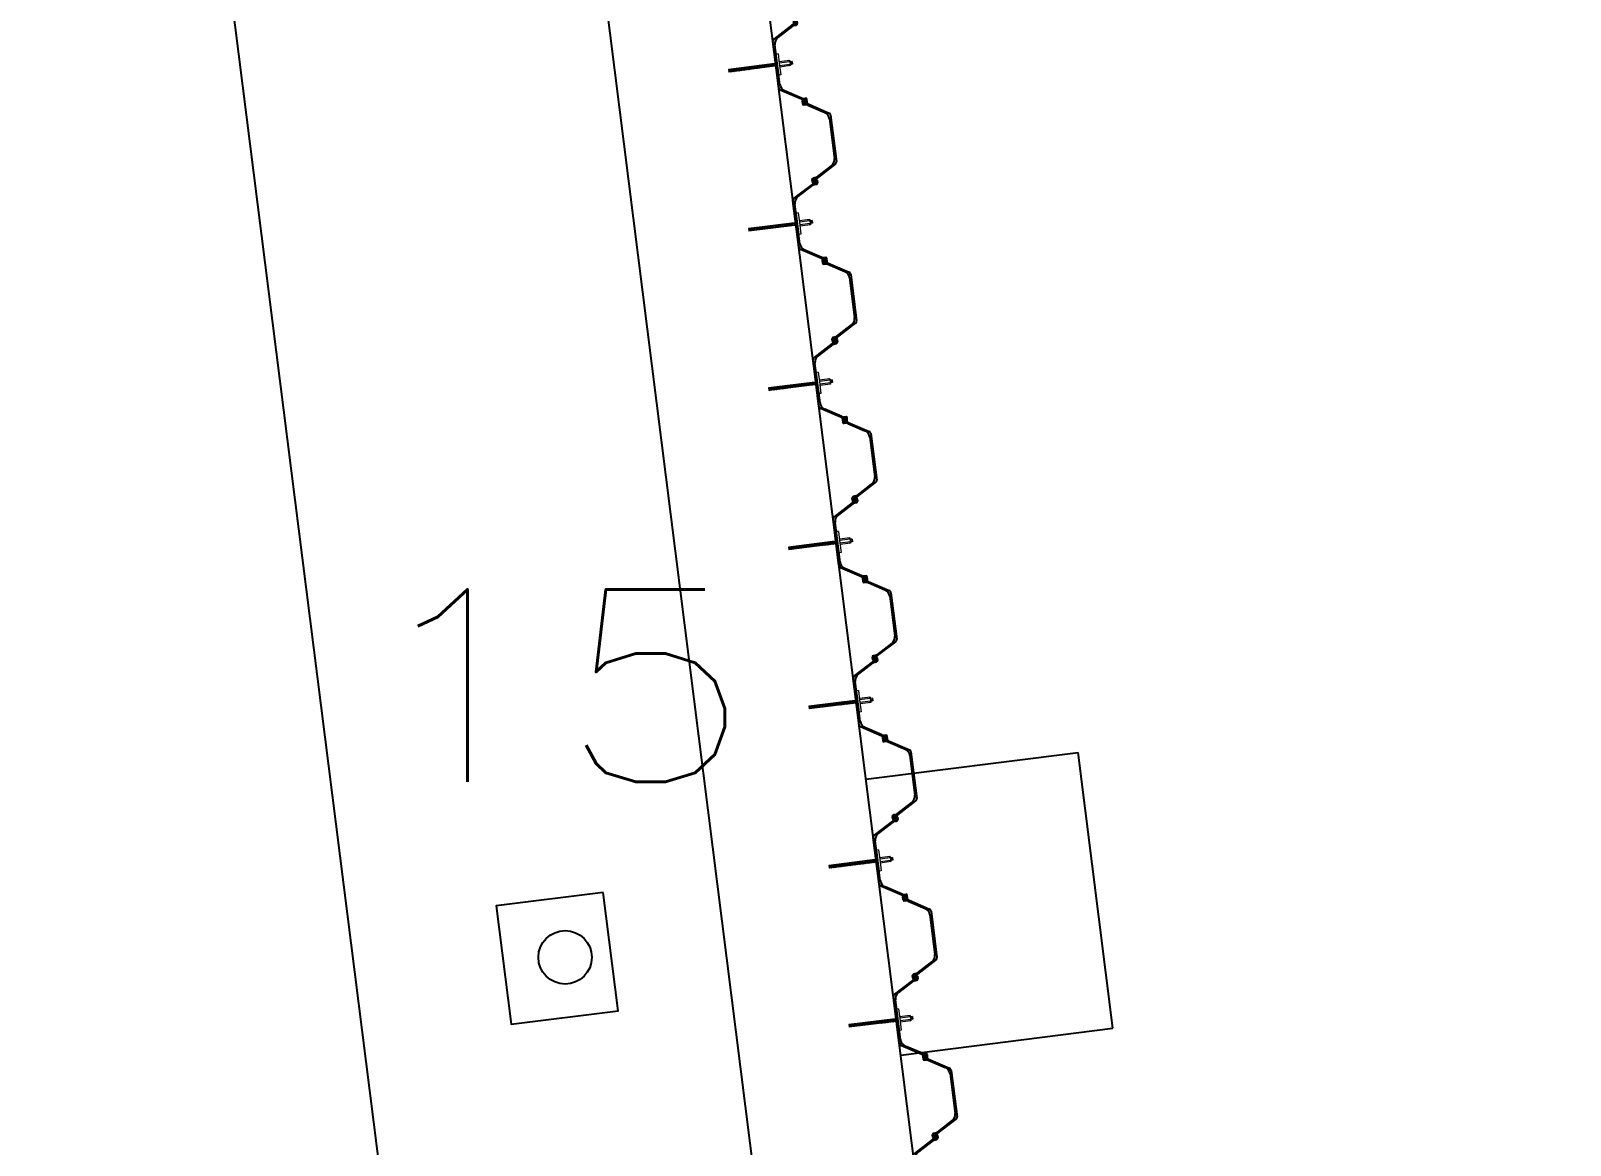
# Model space of a CAD drawing. Header units: inches. Extents: x 2621776591 to 2623670951, y 363331607 to 364354604.
# Drawn here: x 2622165524 to 2622179921, y 364037480 to 364047897 of the extents above; entities that cross this region are included whole.
import ezdxf

# ---------------------------------------------------------------- set-up
doc = ezdxf.new("R2010")
doc.units = ezdxf.units.IN
doc.header["$MEASUREMENT"] = 0
doc.linetypes.add('ACAD_ISO10W100', pattern=[18, 12, -3, 0, -3])
for name, color, linetype in [('BOLLARD', 1, 'Continuous'), ('Bollard Nos.', 7, 'Continuous'), ('DIM', 8, 'Continuous'), ('FENDER', 1, 'Continuous'), ('PIER', 7, 'Continuous'), ('SHEETPILE', 9, 'Continuous'), ('TEXT2', 1, 'Continuous')]:
    doc.layers.add(name, color=color, linetype=linetype)
doc.styles.add('ROMANS', font='romans')
pattern_1 = [(345, (493164.8837858685, 2793723.272402522), (0.00246525140460151, 0.009200443495403375), [])]

# ---------------------------------------------------------------- blocks, each defined once
blk = doc.blocks.new('AU25D')
at = {"color": 7}
for p, q in [((776.0411521251635, 28.22840040445408), (884.4516152983097, 212.6682477956328)), ((785.7178184078231, 24.49650330780605), (873.3022127351968, 173.5047433868967)), ((906.0042368972807, 225), (1343.995763102714, 225)), ((937.9600775321112, 210.4999999999999), (1312.039922467884, 210.4999999999999)), ((1473.958847874833, 28.22840040445589), (1365.548384701686, 212.6682477956328)), ((1464.282181592173, 24.49650330780605), (1376.697787264799, 173.5047433868967)), ((-17.75, 10.5), (-17.75, 3.000437081158451)), ((-8.25, 9.5), (-8.25, 7.870285842249359)), ((6.545248191543577, -6.787101521733347), (-7.257391819077383, 5.64085136581707)), ((-5.75, 22.5), (17.85288811077771, 22.5)), ((-5.25, 12.5), (15.13794479972966, 12.5)), ((22.71786163413707, -18.04792223050753), (20.11312721772992, 7.997553924336897)), ((32.39452791679468, -14.31602513385769), (29.79332591397724, 11.6941294184071)), ((717.6054720832016, -14.31602513385769), (720.2066740860191, 11.6941294184071)), ((727.2821383658611, -18.04792223050571), (729.8868727822683, 7.997553924336897)), ((755.7499999999983, 22.5), (732.1471118892205, 22.5)), ((755.2499999999982, 12.5), (734.8620552002667, 12.5)), ((756.5452481915428, 6.787101521733347), (742.7426081809216, -5.64085136581707)), ((743.4547518084528, -6.787101521733347), (757.2573918190737, 5.64085136581707)), ((749.8497159067965, 10.5), (755.1199999999982, 10.5)), ((758.2499999999982, 9.5), (758.2499999999982, 7.870285842249359)), ((767.7499999999982, 10.5), (767.7499999999982, 3.000437081158451)), ((772.7178616341342, 18.04792223050571), (770.113127217729, -7.997553924336897)), ((782.3945279167938, 14.31602513385769), (779.7933259139763, -11.6941294184071)), ((1467.605472083202, 14.31602513385769), (1470.20667408602, -11.6941294184071)), ((1477.282138365861, 18.04792223050753), (1479.886872782267, -7.997553924336897)), ((1493.454751808453, 6.787101521733347), (1507.257391819074, -5.64085136581707)), ((1500.150284093199, 10.5), (1494.879999999998, 10.5)), ((-0.150284093202572, -10.5), (5.119999999998981, -10.5)), ((26.04115212516444, -28.22840040445589), (134.4516152983105, -212.6682477956328)), ((35.71781840782387, -24.49650330780605), (123.3022127351978, -173.5047433868967)), ((723.9588478748318, -28.22840040445408), (615.5483847016857, -212.6682477956328)), ((714.2821815921725, -24.49650330780605), (626.6977872648002, -173.5047433868967)), ((732.2499999999983, -10.5), (732.2499999999983, -3.000437081158451)), ((741.7499999999982, -9.5), (741.7499999999982, -7.870285842249359)), ((744.2499999999983, -22.5), (767.8528881107759, -22.5)), ((744.7499999999983, -12.5), (765.1379447997286, -12.5)), ((750.1502840931988, -10.5), (744.8799999999992, -10.5)), ((1505.749999999998, -22.5), (1482.14711188922, -22.5)), ((1505.249999999998, -12.5), (1484.862055200267, -12.5)), ((1508.249999999998, -9.5), (1508.249999999998, -7.870285842249359)), ((1517.749999999998, -10.5), (1517.749999999998, -3.000437081158451)), ((593.9957631027154, -225), (156.0042368972826, -225)), ((562.0399224678858, -210.4999999999999), (187.9600775321123, -210.4999999999999))]:
    blk.add_line(p, q, dxfattribs=at)
at = {"color": 4, "linetype": 'ACAD_ISO10W100'}
for p, q in [((5, 0), (-5, 0)), ((0, 5), (0, -5)), ((754.9999999999983, 0), (744.9999999999982, 0)), ((749.9999999999983, 5), (749.9999999999983, -5)), ((749.9999999999983, 5), (749.9999999999983, -5)), ((749.9999999999983, -5), (749.9999999999983, 5)), ((1494.999999999998, 0), (1504.999999999998, 0)), ((1499.999999999998, -5), (1499.999999999998, 5))]:
    blk.add_line(p, q, dxfattribs=at)
at = {"color": 7}
for centre, radius, start, end in [((937.9600775321112, 135.4999999999999), 75, 90, 149.5537447587004), ((906.0042368972807, 200), 25, 90, 149.5537447587004), ((1312.039922467884, 135.4999999999999), 75, 30.44625524129958, 90), ((1343.995763102714, 200), 25, 30.44625524129958, 90), ((-5.75, 10.5), 12, 90, 180), ((-7.75, 3.000437081158451), 10, 180, 220.5383065500835), ((-5.25, 9.5), 3, 90, 180), ((-5.25, 7.870285842249359), 3, 180, 227.9999999999919), ((15.13794479972966, 7.5), 5, 5.710999999998601, 90), ((17.85288811077771, 10.5), 12, 5.71099999999212, 90), ((732.1471118892205, 10.5), 12, 90, 174.2890000000078), ((734.8620552002667, 7.5), 5, 90, 174.2889999999949), ((742.2499999999982, -3.000437081158451), 10, 139.4616934499115, 180), ((749.8497159067965, -9.5), 20, 90, 139.4616934499065), ((755.1199999999982, 8.3700000000008), 2.129999999999999, 311.9999999999939, 90), ((755.2499999999982, 9.5), 3, 0, 90), ((755.7499999999983, 10.5), 12, 0, 90), ((755.2499999999982, 7.870285842249359), 3, 311.9999999999896, 0), ((757.7499999999982, 3.000437081158451), 10, 319.4616934499165, 0), ((797.5937737241346, 15.56015260882122), 25, 149.5537447587004, 174.2890000000013), ((807.2704400067951, 11.8282555121732), 25, 149.5537447587004, 174.2890000000013), ((1442.729559993201, 11.8282555121732), 25, 5.710999999998601, 30.44625524129958), ((1452.40622627586, 15.56015260882304), 25, 5.710999999998601, 30.44625524129958), ((1494.879999999998, 8.3700000000008), 2.129999999999999, 90, 228.000000000006), ((1500.150284093199, -9.5), 20, 40.53830655009346, 90), ((1507.749999999998, -3.000437081158451), 10, 0, 40.53830655008851), ((-0.150284093202572, 9.5), 20, 220.5383065500934, 270), ((5.119999999998981, -8.3700000000008), 2.129999999999999, 270, 48.000000000006), ((47.59377372413654, -15.56015260882304), 25, 185.7109999999986, 210.4462552412996), ((57.27044000679597, -11.8282555121732), 25, 185.7109999999986, 210.4462552412996), ((692.7295599932022, -11.8282555121732), 25, 329.5537447587004, 354.2890000000014), ((702.4062262758616, -15.56015260882122), 25, 329.5537447587004, 354.2890000000014), ((744.2499999999983, -10.5), 12, 180, 270), ((744.7499999999983, -7.870285842249359), 3, 131.999999999994, 180), ((744.7499999999983, -9.5), 3, 180, 270), ((744.8799999999992, -8.3700000000008), 2.129999999999999, 132.0000000000264, 270), ((750.1502840931988, 9.5), 20, 270, 319.4616934499114), ((765.1379447997286, -7.5), 5, 270, 354.2890000000014), ((767.8528881107759, -10.5), 12, 270, 354.2890000000078), ((1482.14711188922, -10.5), 12, 185.7109999999921, 270), ((1484.862055200267, -7.5), 5, 185.7109999999986, 270), ((1505.249999999998, -9.5), 3, 270, 0), ((1505.749999999998, -10.5), 12, 270, 0), ((1505.249999999998, -7.870285842249359), 3, 0, 48.000000000006), ((187.9600775321123, -135.4999999999999), 75, 210.4462552412996, 270), ((156.0042368972826, -200), 25, 210.4462552412996, 270), ((562.0399224678858, -135.4999999999999), 75, 270, 329.5537447587004), ((593.9957631027154, -200), 25, 270, 329.5537447587004)]:
    blk.add_arc(centre, radius, start, end, dxfattribs=at)
blk = doc.blocks.new('A$C571E2E11')
at = {"lineweight": 0}
h = blk.add_hatch(dxfattribs=at)
h.set_pattern_fill('ANSI31', color=9, scale=0.003, angle=300.0000000000001, style=0)
h.set_pattern_definition(pattern_1)
h.paths.add_polyline_path([(0.3479340741760097, 0.5030793133191764), (0.3269724333658814, 0.5167031758464873), (0.3160733437398449, 0.4999338635243475), (0.3370349846663885, 0.486310001462698)])
h = blk.add_hatch(dxfattribs=at)
h.set_pattern_fill('ANSI31', color=9, scale=0.003, angle=300.0000000000001, style=0)
h.set_pattern_definition(pattern_1)
h.paths.add_polyline_path([(0.2716404456037787, 0.3856941267379241), (0.2506788047461647, 0.3993179890130572), (-2.621090970910376e-07, 0.0136238019913435), (0.02096137840999291, -6.053596735333121e-08)])
at = {"color": 9, "lineweight": 0}
for points in [[(0.1882121523376554, 0.4637708188965917), (0.1773130625369959, 0.4470015065744519)], [(0.1773130623623729, 0.4470015065744519), (0.345006188028492, 0.3380106091499329)], [(0.1882121520466171, 0.4637708188965917), (0.2615778943873011, 0.4160873014479876)], [(0.3055925235385075, 0.5067457943223417), (0.2510970743605867, 0.4228992322459817)], [(0.3160733437398449, 0.4999338635243475), (0.2615778946201317, 0.4160873014479876)], [(0.3370349844335578, 0.4863100009970367), (0.2825395353138447, 0.4024634389206767)], [(0.3475158047513105, 0.4794980701990426), (0.2930203555733897, 0.3956515081226826)], [(0.3055925235967152, 0.5067457943223417), (0.3475158047513105, 0.4794980701990426)], [(0.3269724335987121, 0.5167031758464873), (0.3160733437980525, 0.4999338635243475)], [(0.3269724333658814, 0.5167031758464873), (0.3479340744088404, 0.5030793133191764)], [(0.3479340741178021, 0.5030793133191764), (0.3370349843753502, 0.4863100009970367)], [(0.2506788048194721, 0.3993179891258478), (-2.621090970933437e-07, 0.0136238019913435)], [(0.2716404455131851, 0.385694126598537), (0.0209613784099929, -6.05359673500061e-08)], [(0.2615778943873011, 0.4160873014479876), (0.3559052777709439, 0.3547799214720726)], [(0.355905277596321, 0.3547799214720726), (0.3450061878538691, 0.3380106091499329)], [(-2.621090970933437e-07, 0.0136238019913435), (0.0209613784099929, -6.05359673500061e-08)]]:
    blk.add_lwpolyline(points, dxfattribs=at)
for centre, start, end in [((0.3094053858807415, 0.4877261077978209), 61.35633697594447, 134.1300096689532), ((0.3285864314215355, 0.4752595301708123), 339.8268834078098, 52.60055610081844)]:
    blk.add_arc(centre, 0.01391010253357776, start, end, dxfattribs=at)
blk = doc.blocks.new('SHEETPILE')
at = {"color": 9, "xscale": 0.0009999999659256785, "yscale": 0.0009999999659256785, "zscale": 0.0009999999659256785, "rotation": 326.9660295775478}
for p in [(122.7119395383052, -79.52535266801715), (123.969461006287, -80.34305674023926), (125.2269824549439, -81.16076084412634), (126.484503922693, -81.97846491727978), (127.7420253892778, -82.79616899229586), (128.9995468565612, -83.61387306731194), (130.2570683245431, -84.43157713953406), (131.5145897732, -85.24928124342114)]:
    blk.add_blockref('AU25D', p, dxfattribs=at)
at = {"color": 9, "lineweight": 30, "rotation": 359.9875883989228}
for p in [(122.6503240295569, -80.29870035126805, -3.553101666822199e-05), (123.9078454975388, -81.11640442349017, -3.5531016171696e-05), (125.1653669461957, -81.93410852737725, -3.553101751826971e-05), (126.4228884139447, -82.75181260053068, -3.553101790712765e-05), (127.6804098805296, -83.56951667554677, -3.553101832009633e-05), (128.937931347813, -84.38722075056285, -3.553101827831767e-05), (130.1954528157949, -85.20492482278496, -3.553101778179169e-05)]:
    blk.add_blockref('A$C571E2E11', p, dxfattribs=at)
blk = doc.blocks.new('A$C6b66f7a2')
at = {"layer": 'BOLLARD'}
blk.add_lwpolyline([(2622170877.370107, 364039843.299395), (2622169875.348791, 364039716.5978408), (2622170015.222289, 364038610.4059927), (2622171017.243605, 364038737.1075469)], close=True, dxfattribs=at)
blk.add_circle((2622170520.703722, 364039236.2612251), 250, dxfattribs=at)
at = {"layer": 'FENDER'}
for p, q in [((2622173334.145019, 364040901.7061765), (2622175318.399902, 364041152.1707156)), ((2622175644.003906, 364038572.6393433), (2622175318.399902, 364041152.1707156)), ((2622173659.748535, 364038322.1748047), (2622175644.003906, 364038572.6393433))]:
    blk.add_line(p, q, dxfattribs=at)
at = {"layer": 'Bollard Nos.', "style": 'ROMANS', "width": 1.200000000953674}
blk.add_text('15', height=1800, dxfattribs=at).set_placement((2622168588.666831, 364040876.0677412))
blk = doc.blocks.new('A$Cfe87a000')
h = blk.add_hatch()
h.set_pattern_fill('CROSS', color=190, scale=35000)
h.set_pattern_definition([(0, (-2621685475.420701, -364093291.0111886), (8750, 8750), [4375, -13125]), (90, (-2621683287.920701, -364095478.5111886), (-8749.999999999998, 8750), [4375, -13125])])
h.paths.add_polyline_path([(0, 0), (-30585.70621919632, -3867.354058802128), (-13078.13589572906, -140353.1592689753), (-8315.037514686584, -149577.6858572364), (-6733.474216461182, -162481.7347921729), (-8967.193749904633, -172401.3097907305), (3518.022995471954, -269733.7682422996, 0.3021229626917548), (7001.071998596191, -273749.6828084588), (33331.68333673477, -264063.5670123696)])

msp = doc.modelspace()

# ---------------------------------------------------------------- linework, layer by layer
at = {"layer": 'FENDER'}
for p, q in [((2622173334.145019, 364040901.7061765), (2622175318.399902, 364041152.1707156)), ((2622175644.003906, 364038572.6393433), (2622175318.399902, 364041152.1707156)), ((2622173659.748535, 364038322.1748047), (2622175644.003906, 364038572.6393433))]:
    msp.add_line(p, q, dxfattribs=at)
at = {"layer": 'PIER'}
for p, q in [((2622237748.669151, 363530591.0374553), (2622154131.963377, 364193027.6195066)), ((2622236260.414062, 363530403.1809692), (2622152831.814672, 364191349.5842687))]:
    msp.add_line(p, q, dxfattribs=at)
at = {"layer": 'TEXT2'}
msp.add_line((2622151194.757455, 364176374.1662219), (2622226613.134803, 363579913.5634318), dxfattribs=at)

# ---------------------------------------------------------------- block references
at = {"color": 190}
msp.add_blockref('A$Cfe87a000', (2622142902.68605, 364173278.9383824), dxfattribs=at)
at = {"layer": 'DIM'}
msp.add_blockref('A$C6b66f7a2', (0, 0), dxfattribs=at)
at = {"layer": 'SHEETPILE', "color": 10, "linetype": 'Continuous', "xscale": 999.9999629246952, "yscale": 999.99999995941, "zscale": 999.9999999999998, "rotation": 310.2281254504237}
msp.add_blockref('SHEETPILE', (2622154131.963378, 364193027.6195066, -1.587643645023506e-09), dxfattribs=at)

doc.saveas('drawing.dxf')
